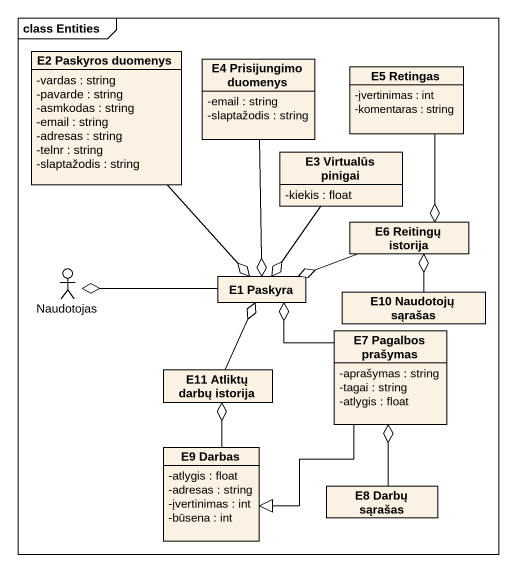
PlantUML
@startuml
mainframe class Entities
allowmixing
hide circle
hide empty members
skinparam classAttributeIconSize 0
class "E2 Paskyros duomenys" as E2_Paskyros_duomenys {
  -vardas : string
  -pavarde : string
  -asmkodas : string
  -email : string
  -adresas : string
  -telnr : string
  -slaptažodis : string
}
class "E4 Prisijungimo duomenys" as E4_Prisijungimo_duomenys {
  -email : string
  -slaptažodis : string
}
class "E5 Retingas" as E5_Retingas {
  -įvertinimas : int
  -komentaras : string
}
class "E3 Virtualūs pinigai" as E3_Virtualūs_pinigai {
  -kiekis : float
}
class "E6 Reitingų istorija" as E6_Reitingų_istorija
actor Naudotojas
class "E1 Paskyra" as E1_Paskyra
class "E10 Naudotojų sąrašas" as E10_Naudotojų_sąrašas
class "E7 Pagalbos prašymas" as E7_Pagalbos_prašymas {
  -aprašymas : string
  -tagai : string
  -atlygis : float
}
class "E11 Atliktų darbų istorija" as E11_Atliktų_darbų_istorija
class "E9 Darbas" as E9_Darbas {
  -atlygis : float
  -adresas : string
  -įvertinimas : int
  -būsena : int
}
class "E8 Darbų sąrašas" as E8_Darbų_sąrašas
E6_Reitingų_istorija o-up- E5_Retingas
E6_Reitingų_istorija o-- E10_Naudotojų_sąrašas
Naudotojas o-right- E1_Paskyra
E1_Paskyra o-up- E2_Paskyros_duomenys
E1_Paskyra o-up- E4_Prisijungimo_duomenys
E1_Paskyra o-up- E3_Virtualūs_pinigai
E1_Paskyra o-right- E6_Reitingų_istorija
E1_Paskyra o-- E7_Pagalbos_prašymas
E1_Paskyra o-- E11_Atliktų_darbų_istorija
E7_Pagalbos_prašymas --|> E9_Darbas
E7_Pagalbos_prašymas o-- E8_Darbų_sąrašas
E11_Atliktų_darbų_istorija o-- E9_Darbas
@enduml
